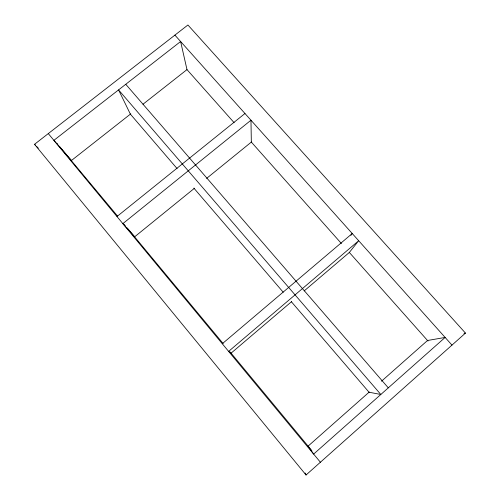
<?xml version="1.0" encoding="UTF-8"?>
<svg xmlns="http://www.w3.org/2000/svg" width="500" height="500" viewBox="0 0 500 500"><rect width="100%" height="100%" fill="white"/><g stroke="black" fill="none" stroke-linecap="round" stroke-linejoin="round"><path stroke-width="0.75" d="M350.925 235.369L352.238 233.519L222.281 343.738M306.05 475L465.469 333.1L187.919 25L34.531 144.294L306.05 475L305.081 473M369.269 392.025L308.094 446.131L313.644 454.081L445.125 337.438L427.525 340.494L381.5 381.206M291.7 301.537L231.088 353.156L228.619 351.394L358.688 240.731L349.344 252.45L304.181 290.912M194.531 188.206L134.7 236.775L122.85 223.644L250.963 120.219L251.337 142.081L206.619 178.394M116.969 216.537L244.969 113.506M130.769 113.837L71.494 160.463L53.881 140.344L180.613 41.506L186.988 69.612L142.994 104.225M463.975 333.369L465.469 333.1M34.531 144.294L35.6 145.394M36.675 146.488L38.288 148.138M124.175 224.556L125.2 225.7M127.263 227.994L223.119 343.531M174.9 35.119L451.981 345.106M186.938 69.556L234.119 122.688M251.225 141.956L341.431 243.538M349.206 252.294L428.006 341.037M56.819 143.35L57.825 144.5M59.331 146.225L117.613 216.15M125.763 84.288L388.3 387.856M177.094 168.575L130.375 114.144L118.562 89.9L380.831 394.481L369.044 392.225L291.35 301.7M193.85 188.1L283.225 292.231M230.125 351.994L311.844 450.662M48.294 133.588L320.394 462.238"/></g></svg>
